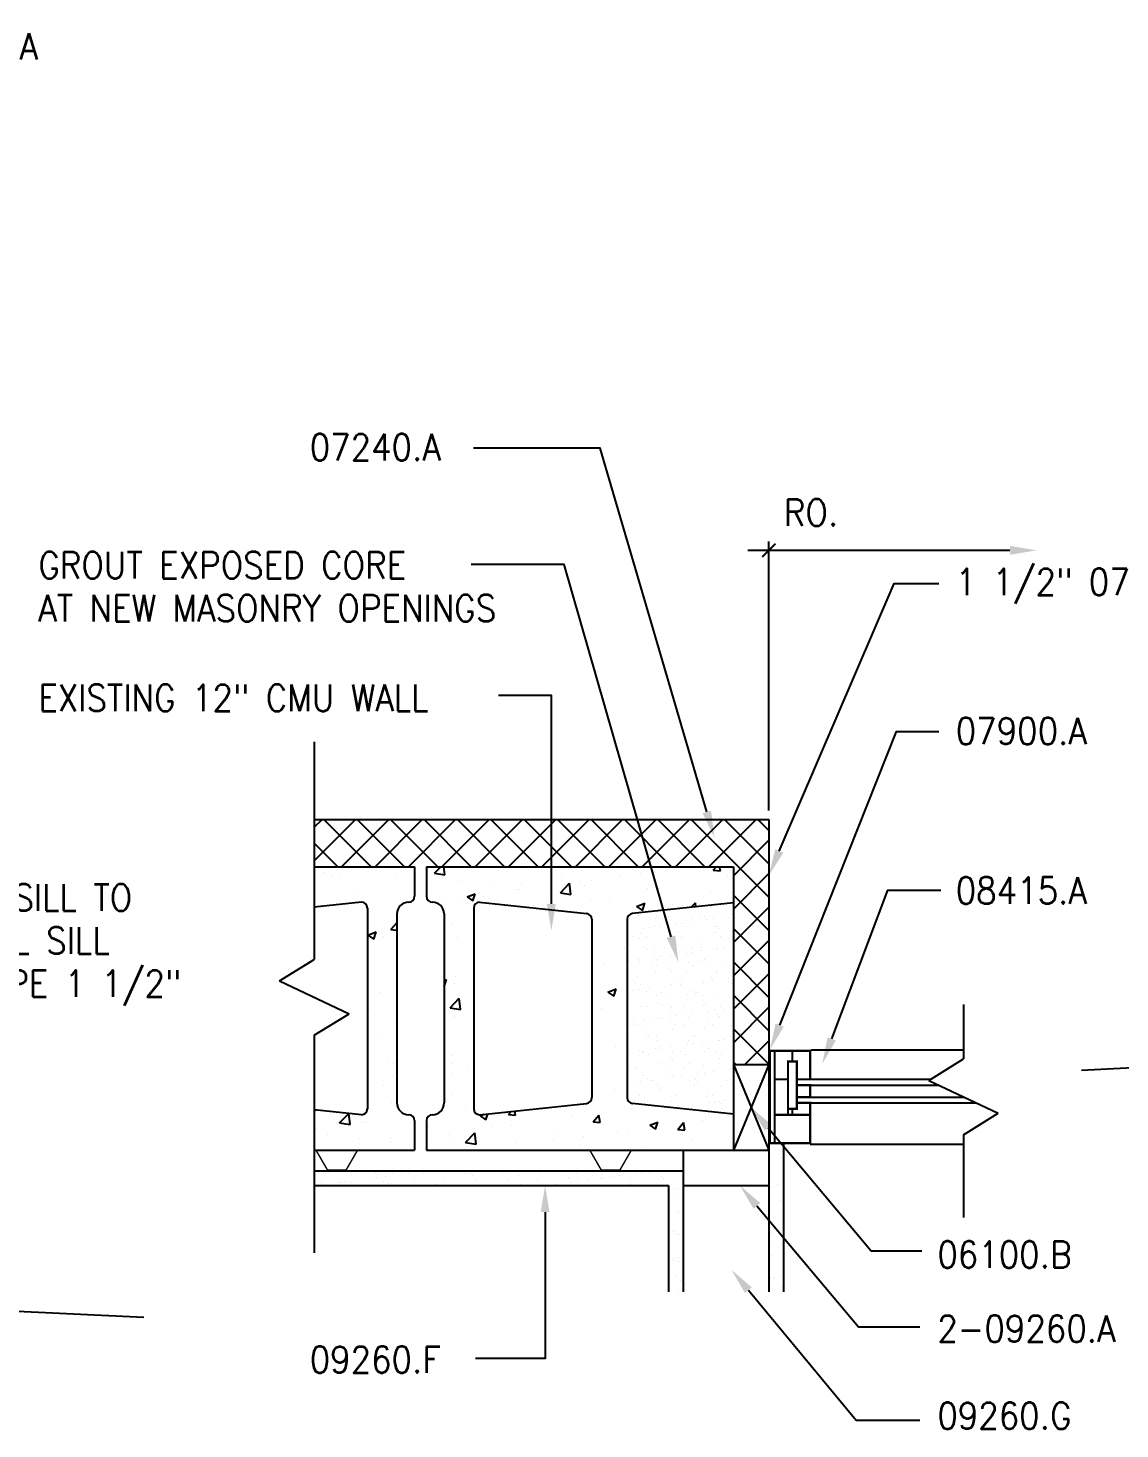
# Model space of a CAD drawing. Extents: x 10 to 698, y 9 to 300.
# Drawn here: x 247 to 293.3, y 48.4 to 107.7 of the extents above; entities that cross this region are included whole.
import ezdxf

# ---------------------------------------------------------------- set-up
doc = ezdxf.new("R2010")
doc.units = 0
doc.header["$LTSCALE"] = 0.5
doc.header["$MEASUREMENT"] = 0
doc.layers.get('0').update_dxf_attribs({"linetype": 'CONTINUOUS'})
for name, color, linetype in [('A-ANNO-NOTE', 7, 'CONTINUOUS'), ('A-ANNO-SYMB', 7, 'CONTINUOUS'), ('A-DETL-MBND', 2, 'CONTINUOUS'), ('A-DETL-MCUT', 2, 'CONTINUOUS'), ('A-DETL-PATT', 8, 'CONTINUOUS'), ('A-SECT-MCUT', 2, 'CONTINUOUS')]:
    doc.layers.add(name, color=color, linetype=linetype)
doc.styles.add('NOTE', font='romans.shx', dxfattribs={"width": 0.9})

# ---------------------------------------------------------------- blocks, each defined once
blk = doc.blocks.new('_ARCHTICK')
at = {"color": 0, "linetype": 'ByBlock'}
blk.add_lwpolyline([(-0.5, -0.5, 0.15, 0.15, 0), (0.5, 0.5, 0.15, 0.15, 0)], format="xyseb", dxfattribs=at)
blk = doc.blocks.new('*X284')
at = {"color": 0}
for p, q in [((272.862, 70.126), (272.862, 70.126)), ((273.585, 70.035), (273.585, 70.035)), ((273.626, 70.162), (273.626, 70.162)), ((273.718, 70.077), (273.718, 70.077)), ((274.141, 70.12), (274.141, 70.12)), ((275.142, 70.037), (275.142, 70.037)), ((275.492, 70.168), (275.492, 70.168)), ((275.656, 70.118), (275.656, 70.118)), ((275.94, 70.524), (275.94, 70.524)), ((276.034, 69.999), (276.034, 69.999)), ((276.44, 70.053), (276.44, 70.053)), ((276.699, 70.04), (276.699, 70.04)), ((276.801, 70.185), (276.801, 70.185)), ((272.403, 69.521), (272.403, 69.521)), ((273.019, 69.4), (273.019, 69.4)), ((273.082, 69.611), (273.082, 69.611)), ((273.342, 69.645), (273.342, 69.645)), ((273.538, 69.657), (273.538, 69.657)), ((273.748, 69.699), (273.748, 69.699)), ((274.153, 69.679), (274.153, 69.679)), ((274.428, 69.788), (274.428, 69.788)), ((274.576, 69.403), (274.576, 69.403)), ((274.688, 69.822), (274.688, 69.822)), ((274.847, 69.674), (274.847, 69.674)), ((275.094, 69.876), (275.094, 69.876)), ((275.773, 69.965), (275.773, 69.965)), ((276.126, 69.668), (276.126, 69.668)), ((276.133, 69.406), (276.133, 69.406)), ((276.154, 69.661), (276.154, 69.661)), ((276.246, 69.577), (276.246, 69.577)), ((272.65, 69.24), (272.65, 69.24)), ((272.894, 69.162), (272.894, 69.162)), ((273.23, 69.266), (273.23, 69.266)), ((274.173, 69.156), (274.173, 69.156)), ((274.651, 69.223), (274.651, 69.223)), ((274.743, 69.138), (274.743, 69.138)), ((274.787, 69.269), (274.787, 69.269)), ((275.523, 69.205), (275.523, 69.205)), ((276.344, 69.272), (276.344, 69.272)), ((276.681, 69.178), (276.681, 69.178)), ((276.832, 69.222), (276.832, 69.222)), ((272.432, 68.78), (272.432, 68.78)), ((272.457, 68.234), (272.457, 68.234)), ((272.864, 68.288), (272.864, 68.288)), ((273.147, 68.784), (273.147, 68.784)), ((273.24, 68.699), (273.24, 68.699)), ((273.543, 68.377), (273.543, 68.377)), ((273.57, 68.694), (273.57, 68.694)), ((273.675, 68.301), (273.675, 68.301)), ((273.803, 68.411), (273.803, 68.411)), ((273.989, 68.783), (273.989, 68.783)), ((274.209, 68.465), (274.209, 68.465)), ((274.879, 68.71), (274.879, 68.71)), ((274.889, 68.554), (274.889, 68.554)), ((275.149, 68.588), (275.149, 68.588)), ((275.178, 68.74), (275.178, 68.74)), ((275.546, 68.785), (275.546, 68.785)), ((275.555, 68.642), (275.555, 68.642)), ((275.555, 68.241), (275.555, 68.241)), ((275.675, 68.284), (275.675, 68.284)), ((276.158, 68.704), (276.158, 68.704)), ((276.234, 68.731), (276.234, 68.731)), ((276.495, 68.766), (276.495, 68.766)), ((276.863, 68.258), (276.863, 68.258)), ((272.925, 68.199), (272.925, 68.199)), ((273.423, 68.148), (273.423, 68.148)), ((273.601, 67.73), (273.601, 67.73)), ((273.633, 68.014), (273.633, 68.014)), ((274.172, 67.845), (274.172, 67.845)), ((274.204, 68.193), (274.204, 68.193)), ((274.264, 67.76), (274.264, 67.76)), ((274.91, 67.747), (274.91, 67.747)), ((274.98, 68.151), (274.98, 68.151)), ((275.19, 68.017), (275.19, 68.017)), ((275.768, 68.199), (275.768, 68.199)), ((276.189, 67.741), (276.189, 67.741)), ((276.203, 67.801), (276.203, 67.801)), ((276.537, 68.154), (276.537, 68.154)), ((276.747, 68.02), (276.747, 68.02)), ((272.669, 67.406), (272.669, 67.406)), ((272.761, 67.321), (272.761, 67.321)), ((272.835, 67.528), (272.835, 67.528)), ((272.957, 67.236), (272.957, 67.236)), ((273.325, 67.054), (273.325, 67.054)), ((274.004, 67.143), (274.004, 67.143)), ((274.236, 67.229), (274.236, 67.229)), ((274.264, 67.177), (274.264, 67.177)), ((274.392, 67.53), (274.392, 67.53)), ((274.67, 67.231), (274.67, 67.231)), ((274.699, 67.362), (274.699, 67.362)), ((275.35, 67.32), (275.35, 67.32)), ((275.586, 67.278), (275.586, 67.278)), ((275.61, 67.355), (275.61, 67.355)), ((275.949, 67.533), (275.949, 67.533)), ((276.016, 67.408), (276.016, 67.408)), ((276.695, 67.497), (276.695, 67.497)), ((276.7, 67.345), (276.7, 67.345)), ((276.792, 67.26), (276.792, 67.26)), ((272.48, 66.759), (272.48, 66.759)), ((272.658, 66.966), (272.658, 66.966)), ((272.918, 67), (272.918, 67)), ((273.196, 66.923), (273.196, 66.923)), ((273.633, 66.767), (273.633, 66.767)), ((273.694, 66.467), (273.694, 66.467)), ((273.826, 66.896), (273.826, 66.896)), ((274.037, 66.762), (274.037, 66.762)), ((274.942, 66.783), (274.942, 66.783)), ((275.197, 66.906), (275.197, 66.906)), ((275.289, 66.821), (275.289, 66.821)), ((275.383, 66.899), (275.383, 66.899)), ((275.594, 66.765), (275.594, 66.765)), ((276.221, 66.777), (276.221, 66.777)), ((272.988, 66.272), (272.988, 66.272)), ((273.239, 66.276), (273.239, 66.276)), ((273.786, 66.382), (273.786, 66.382)), ((274.221, 65.984), (274.221, 65.984)), ((274.267, 66.266), (274.267, 66.266)), ((274.465, 65.909), (274.465, 65.909)), ((274.725, 65.943), (274.725, 65.943)), ((274.796, 66.278), (274.796, 66.278)), ((275.131, 65.997), (275.131, 65.997)), ((275.618, 66.315), (275.618, 66.315)), ((275.724, 66.423), (275.724, 66.423)), ((275.811, 66.086), (275.811, 66.086)), ((276.071, 66.121), (276.071, 66.121)), ((276.222, 65.967), (276.222, 65.967)), ((276.314, 65.882), (276.314, 65.882)), ((276.353, 66.281), (276.353, 66.281)), ((276.477, 66.174), (276.477, 66.174)), ((272.44, 65.643), (272.44, 65.643)), ((272.673, 65.641), (272.673, 65.641)), ((272.718, 65.545), (272.718, 65.545)), ((272.884, 65.507), (272.884, 65.507)), ((273.02, 65.309), (273.02, 65.309)), ((273.119, 65.732), (273.119, 65.732)), ((273.379, 65.766), (273.379, 65.766)), ((273.664, 65.803), (273.664, 65.803)), ((273.786, 65.82), (273.786, 65.82)), ((274.23, 65.644), (274.23, 65.644)), ((274.299, 65.303), (274.299, 65.303)), ((274.441, 65.51), (274.441, 65.51)), ((274.719, 65.528), (274.719, 65.528)), ((274.811, 65.443), (274.811, 65.443)), ((274.973, 65.82), (274.973, 65.82)), ((275.649, 65.351), (275.649, 65.351)), ((275.787, 65.647), (275.787, 65.647)), ((275.998, 65.513), (275.998, 65.513)), ((276.252, 65.814), (276.252, 65.814)), ((276.749, 65.484), (276.749, 65.484)), ((273.216, 65.089), (273.216, 65.089)), ((273.308, 65.004), (273.308, 65.004)), ((273.643, 65.024), (273.643, 65.024)), ((273.696, 64.84), (273.696, 64.84)), ((274.926, 64.675), (274.926, 64.675)), ((275.005, 64.857), (275.005, 64.857)), ((275.186, 64.71), (275.186, 64.71)), ((275.2, 65.026), (275.2, 65.026)), ((275.246, 65.045), (275.246, 65.045)), ((275.592, 64.763), (275.592, 64.763)), ((276.272, 64.853), (276.272, 64.853)), ((276.284, 64.85), (276.284, 64.85)), ((276.532, 64.887), (276.532, 64.887)), ((276.757, 65.029), (276.757, 65.029)), ((272.494, 64.355), (272.494, 64.355)), ((272.901, 64.409), (272.901, 64.409)), ((273.051, 64.345), (273.051, 64.345)), ((273.077, 64.389), (273.077, 64.389)), ((273.288, 64.255), (273.288, 64.255)), ((273.58, 64.498), (273.58, 64.498)), ((273.743, 64.606), (273.743, 64.606)), ((273.84, 64.532), (273.84, 64.532)), ((274.241, 64.15), (274.241, 64.15)), ((274.247, 64.586), (274.247, 64.586)), ((274.33, 64.339), (274.33, 64.339)), ((274.333, 64.065), (274.333, 64.065)), ((274.634, 64.392), (274.634, 64.392)), ((274.845, 64.258), (274.845, 64.258)), ((275.681, 64.388), (275.681, 64.388)), ((275.744, 64.589), (275.744, 64.589)), ((275.836, 64.504), (275.836, 64.504)), ((276.191, 64.395), (276.191, 64.395)), ((276.271, 64.106), (276.271, 64.106)), ((276.402, 64.261), (276.402, 64.261)), ((272.49, 63.769), (272.49, 63.769)), ((272.738, 63.711), (272.738, 63.711)), ((272.83, 63.627), (272.83, 63.627)), ((273.727, 63.876), (273.727, 63.876)), ((274.047, 63.771), (274.047, 63.771)), ((274.768, 63.667), (274.768, 63.667)), ((275.036, 63.893), (275.036, 63.893)), ((275.604, 63.774), (275.604, 63.774)), ((275.647, 63.476), (275.647, 63.476)), ((276.053, 63.529), (276.053, 63.529)), ((276.315, 63.887), (276.315, 63.887)), ((276.733, 63.619), (276.733, 63.619)), ((276.768, 63.65), (276.768, 63.65)), ((276.861, 63.565), (276.861, 63.565)), ((272.695, 63.087), (272.695, 63.087)), ((272.955, 63.121), (272.955, 63.121)), ((273.083, 63.382), (273.083, 63.382)), ((273.265, 63.228), (273.265, 63.228)), ((273.362, 63.175), (273.362, 63.175)), ((273.481, 63.137), (273.481, 63.137)), ((273.692, 63.003), (273.692, 63.003)), ((273.759, 62.913), (273.759, 62.913)), ((274.041, 63.264), (274.041, 63.264)), ((274.301, 63.299), (274.301, 63.299)), ((274.362, 63.376), (274.362, 63.376)), ((274.708, 63.352), (274.708, 63.352)), ((275.038, 63.14), (275.038, 63.14)), ((275.068, 62.93), (275.068, 62.93)), ((275.249, 63.006), (275.249, 63.006)), ((275.265, 63.211), (275.265, 63.211)), ((275.358, 63.126), (275.358, 63.126)), ((275.387, 63.441), (275.387, 63.441)), ((275.712, 63.424), (275.712, 63.424)), ((276.347, 62.924), (276.347, 62.924)), ((276.595, 63.143), (276.595, 63.143)), ((276.806, 63.009), (276.806, 63.009)), ((272.408, 62.864), (272.408, 62.864)), ((272.894, 62.517), (272.894, 62.517)), ((273.114, 62.418), (273.114, 62.418)), ((273.762, 62.772), (273.762, 62.772)), ((273.855, 62.688), (273.855, 62.688)), ((274.29, 62.289), (274.29, 62.289)), ((274.393, 62.412), (274.393, 62.412)), ((274.451, 62.519), (274.451, 62.519)), ((275.744, 62.461), (275.744, 62.461)), ((275.793, 62.728), (275.793, 62.728)), ((276.008, 62.522), (276.008, 62.522)), ((276.514, 62.295), (276.514, 62.295)), ((274.502, 62.03), (274.502, 62.03)), ((274.762, 62.065), (274.762, 62.065)), ((275.099, 61.966), (275.099, 61.966)), ((275.169, 62.118), (275.169, 62.118)), ((275.442, 61.888), (275.442, 61.888)), ((275.848, 62.208), (275.848, 62.208)), ((276.108, 62.242), (276.108, 62.242)), ((276.29, 62.272), (276.29, 62.272)), ((276.378, 61.96), (276.378, 61.96)), ((276.382, 62.187), (276.382, 62.187)), ((276.817, 61.789), (276.817, 61.789))]:
    blk.add_line(p, q, dxfattribs=at)
blk = doc.blocks.new('*X283')
at = {"color": 0}
for p, q in [((259.14, 72.464), (260.885, 74.208)), ((259.14, 73.878), (259.47, 74.208)), ((261.546, 72.208), (259.546, 74.208)), ((260.299, 72.208), (262.299, 74.208)), ((262.96, 72.208), (260.96, 74.208)), ((261.713, 72.208), (263.713, 74.208)), ((264.374, 72.208), (262.374, 74.208)), ((263.127, 72.208), (265.127, 74.208)), ((265.789, 72.208), (263.789, 74.208)), ((264.541, 72.208), (266.541, 74.208)), ((267.203, 72.208), (265.203, 74.208)), ((265.956, 72.208), (267.956, 74.208)), ((268.617, 72.208), (266.617, 74.208)), ((267.37, 72.208), (269.37, 74.208)), ((270.031, 72.208), (268.031, 74.208)), ((268.784, 72.208), (270.784, 74.208)), ((271.445, 72.208), (269.445, 74.208)), ((270.198, 72.208), (272.198, 74.208)), ((272.86, 72.208), (270.86, 74.208)), ((271.613, 72.208), (273.613, 74.208)), ((274.274, 72.208), (272.274, 74.208)), ((273.027, 72.208), (275.027, 74.208)), ((275.688, 72.208), (273.688, 74.208)), ((274.441, 72.208), (276.441, 74.208)), ((278.39, 70.921), (275.102, 74.208)), ((275.855, 72.208), (277.855, 74.208)), ((278.39, 72.335), (276.517, 74.208)), ((278.39, 73.749), (277.931, 74.208)), ((260.132, 72.208), (259.14, 73.2)), ((276.89, 71.829), (278.39, 73.329)), ((276.89, 70.415), (278.39, 71.915)), ((278.39, 69.507), (276.89, 71.007)), ((276.89, 69), (278.39, 70.5)), ((278.39, 68.092), (276.89, 69.592)), ((276.89, 67.586), (278.39, 69.086)), ((278.39, 66.678), (276.89, 68.178)), ((276.89, 66.172), (278.39, 67.672)), ((278.39, 65.264), (276.89, 66.764)), ((276.89, 64.758), (278.39, 66.258)), ((278.39, 63.85), (276.89, 65.35)), ((277.38, 63.833), (278.39, 64.844)), ((276.992, 63.833), (276.89, 63.936))]:
    blk.add_line(p, q, dxfattribs=at)
blk = doc.blocks.new('*X282')
at = {"color": 0}
for p, q in [((264.225, 71.929), (264.493, 72.208)), ((264.225, 71.929), (264.669, 71.86)), ((264.669, 71.86), (264.629, 72.208)), ((269.626, 71.875), (269.626, 71.875)), ((272.128, 71.804), (272.128, 71.804)), ((272.94, 71.92), (272.94, 71.92)), ((274.022, 72.053), (274.022, 72.053)), ((276.039, 72.057), (276.166, 72.208)), ((276.039, 72.057), (276.338, 72.03)), ((276.338, 72.03), (276.305, 72.208)), ((276.655, 71.778), (276.655, 71.778)), ((265.262, 71.62), (265.262, 71.62)), ((266.71, 71.374), (266.71, 71.374)), ((267.719, 71.224), (267.719, 71.224)), ((267.847, 71.248), (267.847, 71.248)), ((267.931, 71.507), (267.931, 71.507)), ((269.561, 71.101), (269.95, 71.507)), ((270.006, 71.032), (269.95, 71.507)), ((270.415, 71.6), (270.415, 71.6)), ((270.6, 71.395), (270.6, 71.395)), ((270.877, 71.639), (270.877, 71.639)), ((273.269, 71.282), (273.269, 71.282)), ((273.74, 71.277), (273.74, 71.277)), ((264.573, 70.81), (264.573, 70.81)), ((265.25, 70.873), (265.25, 70.873)), ((265.608, 70.928), (265.958, 71.062)), ((265.608, 70.928), (265.856, 70.76)), ((265.825, 70.974), (265.825, 70.974)), ((265.856, 70.76), (265.958, 71.062)), ((266.316, 70.949), (266.316, 70.949)), ((268.985, 70.836), (268.985, 70.836)), ((269.561, 71.101), (270.006, 71.032)), ((270.824, 70.777), (270.824, 70.777)), ((271.654, 70.723), (271.654, 70.723)), ((272.793, 70.527), (273.143, 70.662)), ((273.042, 70.359), (273.143, 70.662)), ((274.323, 70.61), (274.323, 70.61)), ((275.109, 70.494), (275.287, 70.68)), ((275.306, 70.515), (275.287, 70.679)), ((275.476, 70.63), (275.476, 70.63)), ((275.938, 71.169), (275.938, 71.169)), ((272.793, 70.527), (273.042, 70.36)), ((264.992, 69.776), (264.992, 69.776)), ((265.19, 69.208), (265.19, 69.208)), ((272.274, 68.74), (272.274, 68.74)), ((271.391, 68.109), (271.391, 68.109)), ((264.64, 67.134), (264.741, 67.436)), ((264.64, 67.398), (264.741, 67.436)), ((265.088, 67.28), (265.088, 67.28)), ((265.129, 67.544), (265.129, 67.544)), ((271.577, 66.902), (271.927, 67.036)), ((271.825, 66.734), (271.927, 67.036)), ((264.888, 66.231), (265.277, 66.637)), ((265.332, 66.161), (265.277, 66.636)), ((271.577, 66.902), (271.825, 66.734)), ((264.888, 66.231), (265.332, 66.162)), ((265.068, 65.879), (265.068, 65.879)), ((271.301, 66.185), (271.301, 66.185)), ((272.355, 65.514), (272.355, 65.514)), ((265.007, 64.215), (265.007, 64.215)), ((271.918, 64.581), (271.918, 64.581)), ((264.968, 63.869), (264.968, 63.869)), ((265.615, 63.751), (265.615, 63.751)), ((264.977, 63.444), (264.977, 63.444)), ((264.946, 62.551), (264.946, 62.551)), ((271.855, 62.774), (271.855, 62.774)), ((265.552, 61.944), (265.552, 61.944)), ((266.159, 61.663), (266.327, 61.728)), ((266.408, 61.495), (266.492, 61.745)), ((266.887, 61.695), (266.887, 61.695)), ((267.361, 61.715), (267.473, 61.848)), ((267.361, 61.715), (267.66, 61.689)), ((267.66, 61.689), (267.628, 61.865)), ((270.948, 61.401), (271.189, 61.689)), ((271.247, 61.375), (271.189, 61.688)), ((272.575, 61.933), (272.575, 61.933)), ((263.971, 61.194), (263.971, 61.194)), ((263.994, 61.314), (263.994, 61.314)), ((266.159, 61.663), (266.408, 61.495)), ((266.663, 61.202), (266.663, 61.202)), ((267.483, 61.261), (267.483, 61.261)), ((270.05, 61.613), (270.05, 61.613)), ((270.948, 61.401), (271.247, 61.375)), ((273.345, 61.263), (273.695, 61.397)), ((273.345, 61.263), (273.593, 61.095)), ((273.593, 61.095), (273.695, 61.397)), ((274.534, 61.087), (274.775, 61.375)), ((274.833, 61.061), (274.775, 61.375)), ((275.591, 61.467), (275.591, 61.467)), ((276.842, 61.631), (276.842, 61.631)), ((264.886, 60.886), (264.886, 60.886)), ((265.048, 60.643), (265.048, 60.643)), ((265.551, 60.532), (265.94, 60.938)), ((265.551, 60.532), (265.995, 60.463)), ((265.995, 60.463), (265.94, 60.938)), ((267.717, 60.53), (267.717, 60.53)), ((269.288, 60.637), (269.288, 60.637)), ((269.332, 61.089), (269.332, 61.089)), ((270.539, 60.802), (270.539, 60.802)), ((272.001, 60.976), (272.001, 60.976)), ((272.433, 61.051), (272.433, 61.051)), ((274.534, 61.087), (274.833, 61.061)), ((274.67, 60.863), (274.67, 60.863)), ((275.111, 60.644), (275.111, 60.644)), ((266.13, 60.221), (266.13, 60.221)), ((270.386, 60.417), (270.386, 60.417)), ((272.514, 60.269), (272.514, 60.269)), ((273.056, 60.304), (273.056, 60.304)), ((275.428, 60.213), (275.428, 60.213))]:
    blk.add_line(p, q, dxfattribs=at)
blk = doc.blocks.new('*X281')
at = {"color": 0}
for p, q in [((259.586, 71.952), (259.586, 71.952)), ((259.924, 71.846), (259.924, 71.846)), ((260.219, 71.865), (260.219, 71.865)), ((260.837, 72.117), (260.837, 72.117)), ((262.593, 71.733), (262.593, 71.733)), ((260.978, 71.174), (260.978, 71.174)), ((261.416, 70.394), (261.416, 70.394)), ((262.725, 70.553), (262.725, 70.553)), ((261.407, 69.315), (261.757, 69.45)), ((261.655, 69.147), (261.757, 69.449)), ((262.388, 69.551), (262.629, 69.838)), ((262.388, 69.551), (262.64, 69.529)), ((262.64, 69.777), (262.629, 69.838)), ((261.407, 69.315), (261.655, 69.147)), ((261.598, 69.191), (261.598, 69.191)), ((262.076, 69.275), (262.076, 69.275)), ((262.603, 67.224), (262.603, 67.224)), ((261.943, 66.865), (261.943, 66.865)), ((261.678, 65.965), (261.678, 65.965)), ((262.543, 65.559), (262.543, 65.559)), ((261.879, 65.058), (261.879, 65.058)), ((262.299, 63.982), (262.299, 63.982)), ((262.482, 63.895), (262.482, 63.895)), ((262.061, 62.944), (262.061, 62.944)), ((262.457, 63.335), (262.457, 63.335)), ((259.197, 61.913), (259.222, 61.896)), ((259.222, 61.896), (259.227, 61.909)), ((260.214, 61.36), (260.603, 61.765)), ((260.659, 61.291), (260.604, 61.765)), ((262.421, 62.23), (262.421, 62.23)), ((259.248, 61.114), (259.248, 61.114)), ((260.214, 61.36), (260.659, 61.291)), ((261.142, 61.363), (261.142, 61.363)), ((261.325, 61.427), (261.325, 61.427)), ((259.71, 60.868), (259.71, 60.868)), ((261.055, 60.693), (261.055, 60.693)), ((262.36, 60.566), (262.36, 60.566)), ((262.379, 60.756), (262.379, 60.756)), ((259.793, 60.214), (259.793, 60.214))]:
    blk.add_line(p, q, dxfattribs=at)
blk = doc.blocks.new('*X280')
at = {"color": 0}
for p, q in [((259.332, 59.219), (259.332, 59.219)), ((259.44, 58.839), (259.44, 58.839)), ((259.479, 58.758), (259.479, 58.758)), ((259.737, 59.278), (259.737, 59.278)), ((260.091, 58.735), (260.091, 58.735)), ((260.158, 58.847), (260.158, 58.847)), ((260.235, 58.822), (260.235, 58.822)), ((260.327, 58.738), (260.327, 58.738)), ((260.418, 58.882), (260.418, 58.882)), ((260.719, 58.833), (260.719, 58.833)), ((260.825, 58.935), (260.825, 58.935)), ((260.889, 59.221), (260.889, 59.221)), ((261.504, 59.025), (261.504, 59.025)), ((261.648, 58.738), (261.648, 58.738)), ((261.738, 59.261), (261.738, 59.261)), ((261.764, 59.059), (261.764, 59.059)), ((261.83, 59.177), (261.83, 59.177)), ((262.07, 58.882), (262.07, 58.882)), ((262.171, 59.112), (262.171, 59.112)), ((262.265, 58.778), (262.265, 58.778)), ((262.446, 59.224), (262.446, 59.224)), ((262.85, 59.202), (262.85, 59.202)), ((263.11, 59.236), (263.11, 59.236)), ((263.205, 58.741), (263.205, 58.741)), ((263.379, 58.898), (263.379, 58.898)), ((263.517, 59.29), (263.517, 59.29)), ((263.768, 59.217), (263.768, 59.217)), ((264.003, 59.227), (264.003, 59.227)), ((264.266, 58.761), (264.266, 58.761)), ((264.658, 58.892), (264.658, 58.892)), ((264.763, 58.743), (264.763, 58.743)), ((265.561, 59.23), (265.561, 59.23)), ((265.769, 59.2), (265.769, 59.2)), ((265.861, 59.115), (265.861, 59.115)), ((266.008, 58.941), (266.008, 58.941)), ((266.32, 58.746), (266.32, 58.746)), ((267.118, 59.233), (267.118, 59.233)), ((267.317, 58.958), (267.317, 58.958)), ((267.799, 59.156), (267.799, 59.156)), ((267.877, 58.749), (267.877, 58.749)), ((268.596, 58.952), (268.596, 58.952)), ((268.675, 59.236), (268.675, 59.236)), ((269.361, 58.764), (269.361, 58.764)), ((269.434, 58.752), (269.434, 58.752)), ((269.8, 59.138), (269.8, 59.138)), ((269.892, 59.054), (269.892, 59.054)), ((269.946, 59), (269.946, 59)), ((270.04, 58.854), (270.04, 58.854)), ((270.232, 59.238), (270.232, 59.238)), ((270.301, 58.888), (270.301, 58.888)), ((270.707, 58.942), (270.707, 58.942)), ((270.991, 58.755), (270.991, 58.755)), ((271.255, 59.017), (271.255, 59.017)), ((271.386, 59.031), (271.386, 59.031)), ((271.646, 59.065), (271.646, 59.065)), ((271.789, 59.241), (271.789, 59.241)), ((271.83, 59.094), (271.83, 59.094)), ((272.053, 59.119), (272.053, 59.119)), ((272.534, 59.011), (272.534, 59.011)), ((272.548, 58.758), (272.548, 58.758)), ((272.732, 59.208), (272.732, 59.208)), ((272.992, 59.242), (272.992, 59.242)), ((273.346, 59.244), (273.346, 59.244)), ((273.399, 59.296), (273.399, 59.296)), ((273.831, 59.077), (273.831, 59.077)), ((273.885, 59.059), (273.885, 59.059)), ((273.923, 58.993), (273.923, 58.993)), ((274.105, 58.76), (274.105, 58.76)), ((266.296, 58.717), (266.296, 58.717)), ((268.955, 58.711), (268.955, 58.711)), ((274.358, 58.594), (274.358, 58.594)), ((274.519, 58.559), (274.519, 58.559)), ((274.539, 58.152), (274.539, 58.152)), ((274.551, 57.595), (274.551, 57.595)), ((274.509, 57.508), (274.509, 57.508)), ((274.154, 56.74), (274.154, 56.74)), ((274.321, 56.828), (274.321, 56.828)), ((274.377, 56.76), (274.377, 56.76)), ((274.469, 56.676), (274.469, 56.676)), ((274.582, 56.632), (274.582, 56.632)), ((274.347, 55.622), (274.347, 55.622)), ((274.375, 55.541), (274.375, 55.541)), ((274.557, 55.488), (274.557, 55.488)), ((274.614, 55.668), (274.614, 55.668)), ((274.426, 54.899), (274.426, 54.899)), ((274.645, 54.705), (274.645, 54.705)), ((274.576, 54.273), (274.576, 54.273)), ((274.75, 54.37), (274.75, 54.37))]:
    blk.add_line(p, q, dxfattribs=at)
blk = doc.blocks.new('*X279')
at = {"color": 0}
for p, q in [((278.432, 60.309), (278.432, 60.309)), ((278.782, 60.005), (278.782, 60.005)), ((278.867, 59.911), (278.867, 59.911)), ((278.426, 59.581), (278.426, 59.581)), ((278.776, 58.769), (278.776, 58.769)), ((278.458, 58.618), (278.458, 58.618)), ((278.577, 58.683), (278.577, 58.683)), ((278.837, 58.717), (278.837, 58.717)), ((278.421, 58), (278.421, 58)), ((278.489, 57.654), (278.489, 57.654)), ((278.886, 58.077), (278.886, 58.077)), ((278.979, 57.992), (278.979, 57.992)), ((278.408, 56.699), (278.408, 56.699)), ((278.5, 56.614), (278.5, 56.614)), ((278.521, 56.691), (278.521, 56.691)), ((278.614, 56.883), (278.614, 56.883)), ((278.825, 56.748), (278.825, 56.748)), ((278.413, 56.072), (278.413, 56.072)), ((278.819, 56.126), (278.819, 56.126)), ((278.935, 56.216), (278.935, 56.216)), ((278.552, 55.728), (278.552, 55.728)), ((278.431, 55.01), (278.431, 55.01)), ((278.457, 54.838), (278.457, 54.838)), ((278.583, 54.764), (278.583, 54.764)), ((278.614, 54.804), (278.614, 54.804)), ((278.874, 54.839), (278.874, 54.839)), ((278.955, 54.382), (278.955, 54.382))]:
    blk.add_line(p, q, dxfattribs=at)

msp = doc.modelspace()

# ---------------------------------------------------------------- linework, layer by layer
at = {"layer": 'A-ANNO-NOTE'}
for p, q in [((288.60597617, 85.60384402), (277.50261186, 85.60384402)), ((278.38987559, 74.58342355), (278.38987559, 85.97884402))]:
    msp.add_line(p, q, dxfattribs=at)
at = {"layer": 'A-ANNO-NOTE', "flags": 128}
for points in [[(275.76686802, 74.52928856), (271.24212171, 89.93536169), (265.8814328, 89.93536169)], [(274.24883304, 69.24499137), (269.71786154, 85.00763692), (265.78853539, 85.00763692)], [(278.83419351, 72.87071038), (283.70519195, 84.20128108), (285.58810193, 84.20128108)], [(269.17988785, 70.63270003), (269.17988785, 79.45274519), (266.93832805, 79.45274519)], [(278.85253214, 65.50377072), (283.79485492, 77.9296303), (285.58810193, 77.9296303)], [(281.05475845, 64.91542671), (283.43620511, 71.21000498), (285.6777649, 71.21000498)], [(278.362259, 61.15849256), (282.72421089, 55.95089443), (284.87610771, 55.95089443)], [(268.91620436, 57.58342355), (268.91620436, 51.3815486), (265.97432816, 51.3815486)], [(277.88834776, 57.84668044), (282.18623719, 52.72547343), (284.78644475, 52.72547343)], [(277.52582184, 54.27955733), (282.09657423, 48.78329338), (284.78644475, 48.78329338)]]:
    msp.add_lwpolyline(points, dxfattribs=at)
at = {"layer": 'A-ANNO-NOTE', "linetype": 'Continuous', "extrusion": (0, 0, -1)}
for points in [[(-288.60597617, 85.79134402), (-289.73097617, 85.60384402), (-288.60597617, 85.41634402)], [(-275.94676943, 74.5821254), (-276.08388907, 73.44988009), (-275.5869666, 74.47645172)], [(-279.00645031, 72.7966574), (-278.38987559, 71.83716958), (-278.66193671, 72.94476337)], [(-269.36738785, 70.63270003), (-269.17988785, 69.50770003), (-268.99238785, 70.63270003)], [(-274.42903593, 69.29679068), (-274.5596289, 68.16377403), (-274.06863015, 69.19319206)], [(-279.02675667, 65.43447379), (-278.43675059, 64.45842355), (-278.67830761, 65.57306764)], [(-281.23012726, 64.8490789), (-280.65667162, 63.86321387), (-280.87938965, 64.98177452)], [(-278.2185205, 61.03809533), (-277.63987559, 62.02092355), (-278.5059975, 61.27888979)], [(-268.72870436, 57.58342355), (-268.91620436, 58.70842355), (-269.10370436, 57.58342355)], [(-277.7447239, 57.72614646), (-277.16514391, 58.70842355), (-278.03197161, 57.96721441)], [(-277.3816583, 54.15966937), (-276.8064941, 55.14453859), (-277.66998539, 54.39944529)]]:
    msp.add_solid(points, dxfattribs=at)
at = {"layer": 'A-ANNO-SYMB'}
for p, q in [((259.13987559, 77.49836259), (259.13987559, 68.28489076)), ((257.66911828, 67.37229602), (259.13987559, 68.28489076)), ((257.66911828, 67.37229602), (260.6106329, 65.98423617)), ((259.13987559, 65.07164143), (260.6106329, 65.98423617)), ((286.63987559, 66.37963077), (286.63987559, 64.07236337)), ((259.13987559, 65.07164143), (259.13987559, 55.85816961)), ((285.16911828, 63.15976864), (286.63987559, 64.07236337)), ((285.16911828, 63.15976864), (288.1106329, 61.77170879)), ((286.63987559, 60.85911405), (288.1106329, 61.77170879)), ((286.63987559, 60.85911405), (286.63987559, 57.36237446))]:
    msp.add_line(p, q, dxfattribs=at)
at = {"layer": 'A-DETL-MBND'}
for p, q in [((280.18675059, 64.45842355), (286.63987559, 64.45842355)), ((280.13987559, 60.45842355), (286.63987559, 60.45842355))]:
    msp.add_line(p, q, dxfattribs=at)
at = {"layer": 'A-DETL-MCUT'}
for p, q in [((259.13987559, 74.20842355), (278.38987559, 74.20842355)), ((278.38987559, 74.20842355), (278.38987559, 54.20842355)), ((259.13987559, 72.20842355), (263.38987559, 72.20842355)), ((263.38987559, 72.20842355), (263.38987559, 70.95842355)), ((263.88987559, 72.20842355), (263.88987559, 70.95842355)), ((263.88987559, 72.20842355), (276.88987559, 72.20842355)), ((276.88987559, 72.20842355), (276.88987559, 60.20842355)), ((261.13687559, 70.70842355), (259.13987559, 70.49821302)), ((263.13987559, 70.70842355), (263.13987559, 70.70842355)), ((264.13987559, 70.70842355), (264.13987559, 70.70842355)), ((266.14287559, 70.70842355), (270.66904679, 70.23198448)), ((276.88987559, 70.68179197), (272.6167044, 70.23198448)), ((261.38687559, 70.45842355), (261.38687559, 61.95842355)), ((262.63987559, 70.20842355), (262.63987559, 62.20842355)), ((264.63987559, 70.20842355), (264.63987559, 62.20842355)), ((265.89287559, 70.45842355), (265.89287559, 61.95842355)), ((270.89287559, 69.98335811), (270.89287559, 62.43348899)), ((272.39287559, 69.98335811), (272.39287559, 62.43348899)), ((276.88987559, 63.83342355), (278.38987559, 63.83342355)), ((278.38987559, 63.83342355), (276.88987559, 60.20842355)), ((276.88987559, 63.83342355), (278.38987559, 60.20842355)), ((279.57737559, 63.20842355), (285.24753159, 63.20842355)), ((279.57737559, 62.95842355), (285.59579982, 62.95842355)), ((279.57737559, 62.45842355), (286.65537755, 62.45842355)), ((261.13687559, 61.70842355), (259.13987559, 61.91863408)), ((263.13987559, 61.70842355), (263.13987559, 61.70842355)), ((264.13987559, 61.70842355), (264.13987559, 61.70842355)), ((266.14287559, 61.70842355), (270.66904679, 62.18486262)), ((276.88987559, 61.73505513), (272.6167044, 62.18486262)), ((279.57737559, 62.20842355), (287.18516642, 62.20842355)), ((263.38987559, 61.45842355), (263.38987559, 60.20842355)), ((263.88987559, 61.45842355), (263.88987559, 60.20842355)), ((279.01487559, 60.50529855), (279.01487559, 54.20842355)), ((259.13987559, 60.20842355), (263.38987559, 60.20842355)), ((263.88987559, 60.20842355), (278.38987559, 60.20842355)), ((274.76487559, 60.20842355), (274.76487559, 54.20842355)), ((259.13987559, 59.33342355), (274.76487559, 59.33342355)), ((259.13987559, 58.70842355), (274.13987559, 58.70842355)), ((274.13987559, 58.70842355), (274.13987559, 54.20842355)), ((274.76487559, 58.70842355), (278.38987559, 58.70842355))]:
    msp.add_line(p, q, dxfattribs=at)
for points in [[(278.38987559, 64.41154855, 0.09375, 0.09375, 0), (280.13987559, 64.41154855, 0.09375, 0.09375, 0), (280.13987559, 63.20842355, 0.09375, 0.09375, 0), (279.57737559, 63.20842355, 0, 0, 0)], [(278.43675059, 64.45842355, 0.09375, 0.09375, 0), (278.43675059, 60.45842355, 0.09375, 0.09375, 0)], [(278.63987559, 60.50529855, 0.09375, 0.09375, 0), (278.63987559, 64.41154855, 0.09375, 0.09375, 0)], [(279.38987559, 63.95842355, 0.09375, 0.09375, 0), (279.38987559, 64.41154855, 0.09375, 0.09375, 0)], [(279.20237559, 61.95842355, 0.09375, 0.09375, 0), (279.57737559, 61.95842355, 0.09375, 0.09375, 0), (279.57737559, 63.95842355, 0.09375, 0.09375, 0), (279.20237559, 63.95842355, 0.09375, 0.09375, 0), (279.20237559, 61.70842355, 0, 0, 0)], [(279.20237559, 63.20842355, 0.09375, 0.09375, 0), (278.63987559, 63.20842355, 0.09375, 0.09375, 0)], [(279.57737559, 62.45842355, 0.09375, 0.09375, 0), (280.13987559, 62.45842355, 0.09375, 0.09375, 0), (280.13987559, 62.95842355, 0.09375, 0.09375, 0), (279.57737559, 62.95842355, 0, 0, 0)], [(279.57737559, 62.20842355, 0.09375, 0.09375, 0), (280.13987559, 62.20842355, 0.09375, 0.09375, 0), (280.13987559, 60.50529855, 0.09375, 0.09375, 0), (278.38987559, 60.50529855, 0, 0, 0)], [(278.63987559, 61.70842355, 0.09375, 0.09375, 0), (280.13987559, 61.70842355, 0.09375, 0.09375, 0)], [(279.38987559, 61.70842355, 0.09375, 0.09375, 0), (279.38987559, 61.95842355, 0.09375, 0.09375, 0)], [(259.2121776, 60.20842355, 0.0625, 0.0625, 0), (259.69931689, 59.36467355, 0.0625, 0.0625, 0), (260.48540128, 59.36467355, 0.0625, 0.0625, 0), (260.97254057, 60.20842355, 0.0625, 0.0625, 0)], [(270.80982545, 60.20842355, 0.0625, 0.0625, 0), (271.29696474, 59.36467355, 0.0625, 0.0625, 0), (272.08304913, 59.36467355, 0.0625, 0.0625, 0), (272.57018842, 60.20842355, 0.0625, 0.0625, 0)]]:
    msp.add_lwpolyline(points, format="xyseb", dxfattribs=at)
for centre, radius, start, end in [((261.13687559, 70.45842355), 0.25, 0, 90), ((263.13987559, 70.20842355), 0.5, 90, 180), ((263.13987559, 70.95842355), 0.25, 270, 0), ((264.13987559, 70.95842355), 0.25, 180, 270), ((264.13987559, 70.20842355), 0.5, 0, 90), ((266.14287559, 70.45842355), 0.25, 90, 180), ((270.64287559, 69.98335811), 0.25, 0, 83.9909940425), ((272.64287559, 69.98335811), 0.25, 96.0090059575, 180), ((270.64287559, 62.43348899), 0.25, 276.0090059575, 0), ((272.64287559, 62.43348899), 0.25, 180, 263.9909940425), ((261.13687559, 61.95842355), 0.25, 270, 0), ((263.13987559, 62.20842355), 0.5, 180, 270), ((263.13987559, 61.45842355), 0.25, 0, 90), ((264.13987559, 61.45842355), 0.25, 90, 180), ((264.13987559, 62.20842355), 0.5, 270, 0), ((266.14287559, 61.95842355), 0.25, 180, 270)]:
    msp.add_arc(centre, radius, start, end, dxfattribs=at)
at = {"layer": 'A-SECT-MCUT'}
for p, q in [((312.00457064, 64.57481756), (291.6321116, 63.58693554)), ((231.54517211, 54.12403852), (251.91763116, 53.1361565))]:
    msp.add_line(p, q, dxfattribs=at)

# ---------------------------------------------------------------- block references
at = {"layer": 'A-ANNO-NOTE', "xscale": 0.5625, "yscale": 0.5625, "zscale": 0.5625, "rotation": 180}
msp.add_blockref('_ARCHTICK', (278.38987559, 85.60384402), dxfattribs=at)
at = {"layer": 'A-DETL-PATT', "linetype": 'Continuous'}
for name in ['*X283', '*X281', '*X282', '*X284', '*X279', '*X280']:
    msp.add_blockref(name, (0, 0), dxfattribs=at)

# ---------------------------------------------------------------- texts
at = {"layer": 'A-ANNO-NOTE', "style": 'NOTE', "width": 0.9}
for s, p in [('1 1/2" 07240.A', (236.24069511, 106.37855823)), ('07240.A', (258.94174908, 89.41118021)), ('RO.', (279.02819405, 86.64057977)), ('GROUT EXPOSED CORE', (247.44889667, 84.41111234)), ('1 1/2" 07240.A', (286.30512218, 83.7072757)), ('AT NEW MASONRY OPENINGS', (247.44889667, 82.58968377)), ('EXISTING 12" CMU WALL', (247.44889667, 78.79530832)), ('07900.A', (286.30512218, 77.39190914)), ('FORM SLOPED SILL TO', (236.11159214, 70.34162833)), ('08415.A', (286.30512218, 70.63811162)), ('SUPPORT METAL SILL', (236.11159214, 68.52019976)), ('FLASHING. SLOPE 1 1/2"', (236.11159214, 66.69877119)), ('06100.B', (285.52645077, 55.22526163)), ('2-09260.A', (285.52645077, 52.08853436)), ('09260.F', (258.94174908, 50.77751209)), ('09260.G', (285.52645077, 48.40376519))]:
    msp.add_text(s, height=1.125, dxfattribs=at).set_placement(p)

doc.saveas('drawing.dxf')
